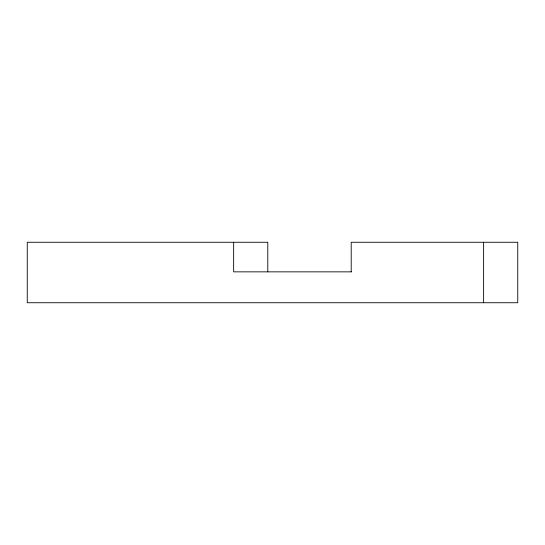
<?xml version="1.0" encoding="UTF-8"?>
<svg xmlns="http://www.w3.org/2000/svg" width="545" height="545" viewBox="0 0 545 545"><rect width="100%" height="100%" fill="white"/><g stroke="black" fill="none" stroke-linecap="round" stroke-linejoin="round"><path stroke-width="0.82" d="M351.511 271.853L233.648 271.853L233.648 242.266M483.613 242.266L483.613 302.734M351.205 271.853L351.205 242.266L517.75 242.266L517.75 302.734L27.25 302.734L27.25 242.266L267.786 242.266L267.786 271.853"/></g></svg>
